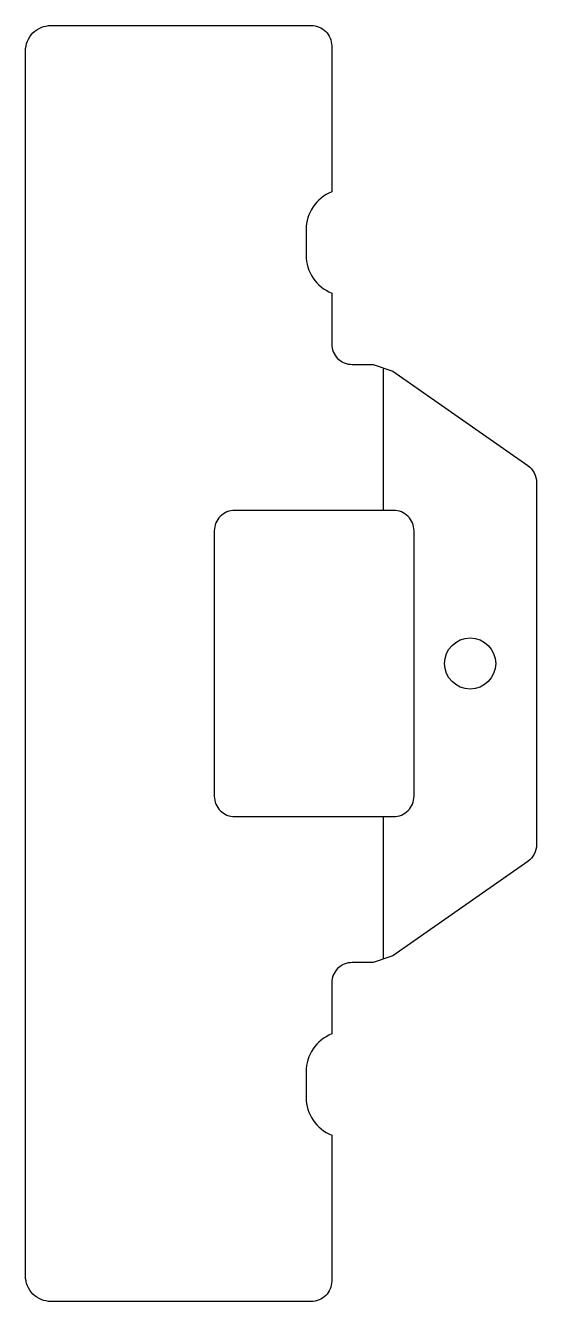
# Model space of a CAD drawing. Extents: x -70 to 30, y -125 to 125.
import ezdxf

# ---------------------------------------------------------------- set-up
doc = ezdxf.new("R2010")
doc.units = 0

msp = doc.modelspace()

# ---------------------------------------------------------------- linework, layer by layer
at = {"layer": '1'}
for points in [[(30.14, 35.51), (30.14, -35.51, -0.244698), (28.43, -38.79), (2.01, -57.29), (-1.87, -58.6), (-6, -58.6, 0.414214), (-10, -62.6), (-10, -72.58, 0.305615), (-15, -80), (-15, -85, 0.305615), (-10, -92.42), (-10, -121, -0.414214), (-14, -125), (-65, -125, -0.414214), (-70, -120), (-70, 120, -0.414214), (-65, 125), (-14, 125, -0.414214), (-10, 121), (-10, 92.42, 0.305615), (-15, 85), (-15, 80, 0.305615), (-10, 72.58), (-10, 62.6, 0.414214), (-6, 58.6), (-1.87, 58.6), (2.01, 57.29), (28.43, 38.79, -0.244698)], [(6.14, 26, 0.414214), (2.14, 30), (-29, 30, 0.414214), (-33, 26), (-33, -26, 0.414214), (-29, -30), (2.14, -30, 0.414214), (6.14, -26)]]:
    msp.add_lwpolyline(points, format="xyb", close=True, dxfattribs=at)
msp.add_circle((17.14, 0), 5, dxfattribs=at)
at = {"layer": '2'}
for p, q in [((0.07, 57.94), (0.07, 30)), ((0.07, -30), (0.07, -57.94))]:
    msp.add_line(p, q, dxfattribs=at)

doc.saveas('drawing.dxf')
